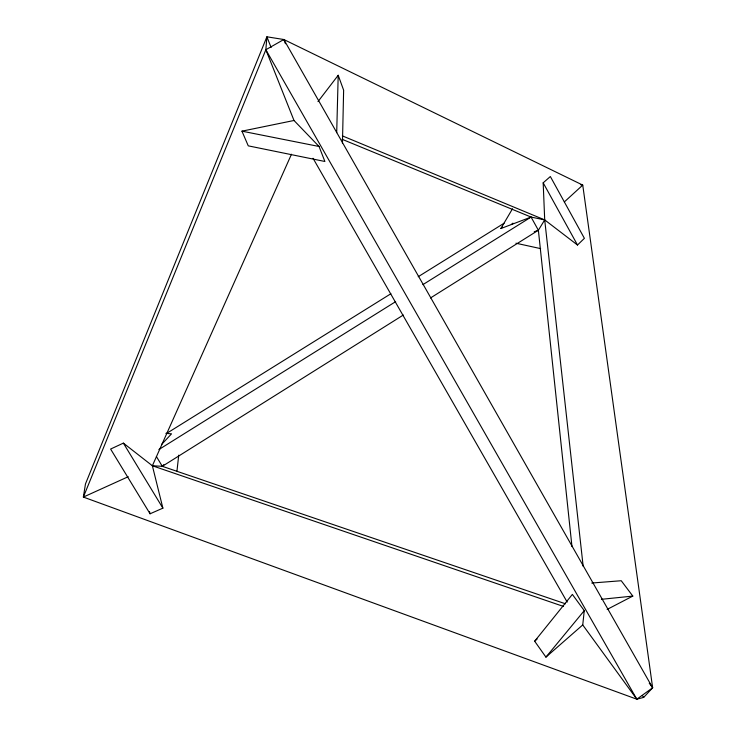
<?xml version="1.0" encoding="UTF-8"?>
<svg xmlns="http://www.w3.org/2000/svg" width="736" height="736" viewBox="0 0 736 736"><rect width="100%" height="100%" fill="white"/><g stroke="black" fill="none" stroke-linecap="round" stroke-linejoin="round"><path stroke-width="1.1" d="M342.452 143.244L343.629 90.178L338.201 75.274L317.989 101.605M336.702 132.673L338.201 75.274M128.23 476.716L83.361 497.076L265.852 49.744L266.892 36.8L283.829 39.514L582.746 185.095L652.639 687.783L643.687 697.397L636.815 699.2L83.361 497.076L85.468 483.957L266.892 36.8L271.115 47.49M582.737 624.938L584.264 610.641L572.369 594.403L534.667 641.212L545.937 657.128L582.737 624.938L636.815 699.2L652.639 687.783L283.829 39.514L265.852 49.744L294.004 120.483L319.047 146.482L324.889 161.478L248.262 145.848L241.951 131.164L294.004 120.483M176.971 471.003L178.728 455.161M563.564 606.464L152.37 465.759L123.372 443.118L110.612 449.052L150.061 513.792L162.886 508.153L152.37 465.759L291.484 154.22M583.17 566.334L544.704 219.908L543.177 182.822L550.353 176.53L584.393 238.326L577.502 245.024L544.704 219.908L531.07 217.065L500.848 228.546L512.495 208.776M430.514 297.951L538.375 230.239L544.704 219.908L342.378 135.884M545.937 657.128L584.264 610.641M152.37 465.759L162.316 466.311L163.824 464.646M161.653 444.406L171.525 433.835L165.885 433.357M564.337 201.94L582.746 185.095L580.529 184.672M511.336 224.554L512.937 223.128M500.848 228.546L502.458 227.12M534.667 641.212L537.142 639.032M156.391 456.513L162.316 466.311L403.31 315.036M158.884 449.549L395.637 301.659M422.924 284.62L531.07 217.065L538.375 230.239L571.973 546.581M166.456 433.513L390.89 293.738M418.204 276.718L504.077 223.238M607.136 609.417L632.804 596.086L621.248 580.732L591.753 583.032M534.216 231.785L538.375 230.239M601.413 599.316L632.804 596.086M241.951 131.164L319.047 146.482M515.936 243.211L540.629 248.621M162.316 466.311L565.478 603.796M342.01 139.251L531.07 217.065M649.244 683.174L652.639 687.783M642.344 695.566L643.687 697.397M123.372 443.118L162.886 508.153M265.852 49.744L636.815 699.2M313.048 158.277L567.189 602.094M543.177 182.822L577.502 245.024M283.829 39.514L285.467 43.746M149.537 511.667L150.061 513.792"/></g></svg>
